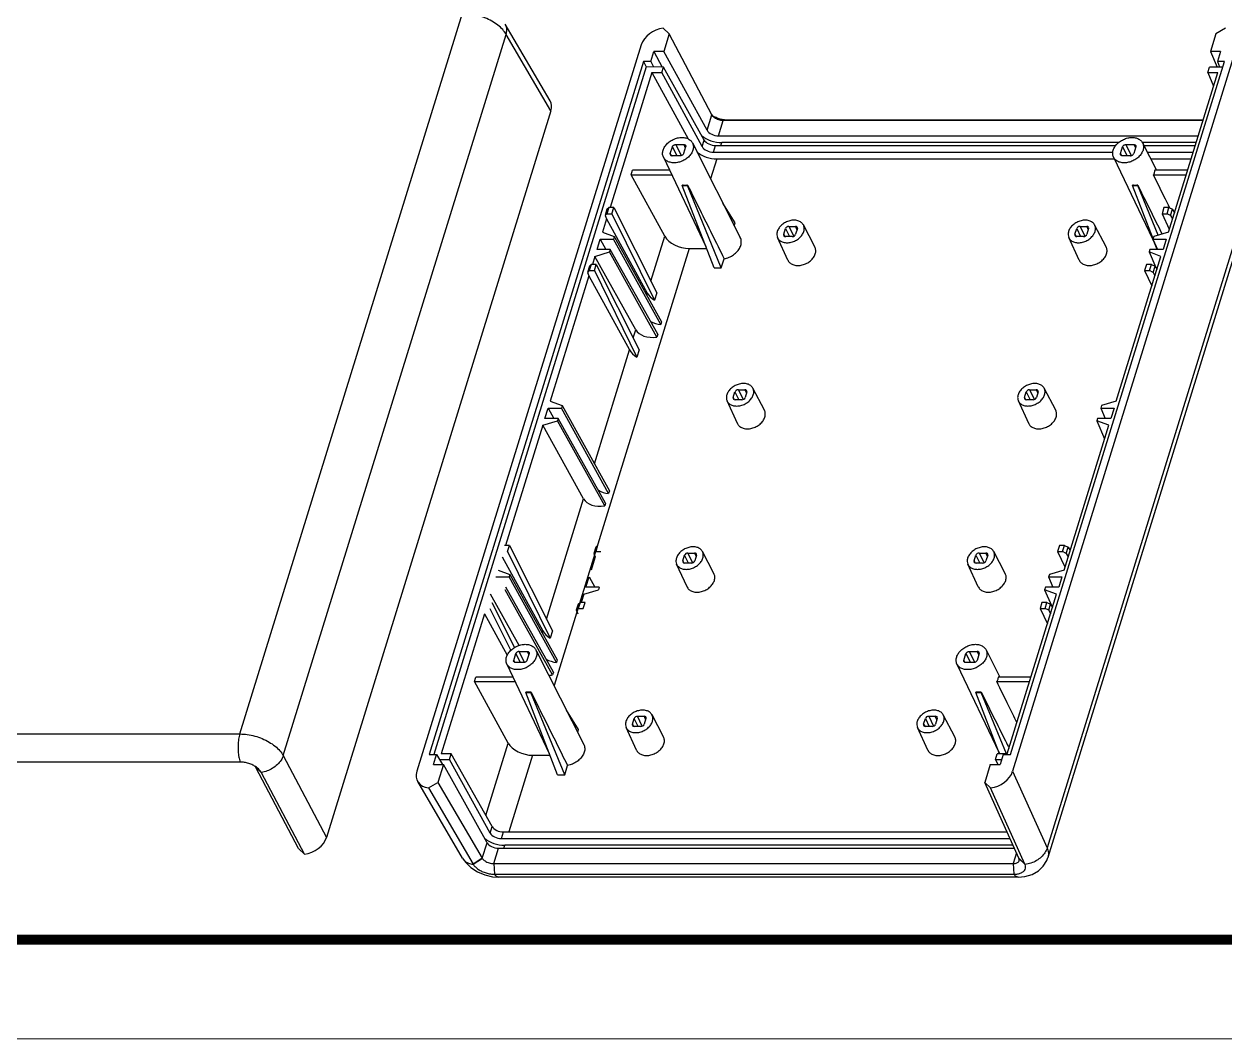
# Model space of a CAD drawing. Header units: millimetres. Extents: x 929 to 1798, y -260 to -38.
# Drawn here: x 1086.1 to 1153, y -260.3 to -203.8 of the extents above; entities that cross this region are included whole.
import ezdxf

# ---------------------------------------------------------------- set-up
doc = ezdxf.new("R2010")
doc.units = ezdxf.units.MM
doc.layers.add('from', color=7, linetype='Continuous', lineweight=13)

msp = doc.modelspace()

# ---------------------------------------------------------------- linework, layer by layer
at = {"color": 7, "linetype": 'Continuous'}
for p, q in [((1098.146, -243.334), (1110.538, -203.235)), ((1115.408, -208.1), (1112.914, -203.835)), ((1100.565, -244.539), (1112.966, -204.408)), ((1115.458, -208.668), (1112.966, -204.408)), ((1122.042, -204.371), (1121.713, -204.061)), ((1122.042, -204.371), (1121.735, -205.364)), ((1124.422, -208.881), (1122.042, -204.371)), ((1152.473, -204.371), (1152.167, -205.364)), ((1152.994, -204.061), (1152.473, -204.371)), ((1120.487, -204.99), (1107.996, -245.411)), ((1153.645, -204.99), (1141.154, -245.411)), ((1121.011, -205.919), (1121.182, -205.364)), ((1121.735, -205.364), (1121.182, -205.364)), ((1121.182, -205.364), (1121.658, -206.226)), ((1124.154, -209.748), (1121.735, -205.364)), ((1152.167, -205.364), (1152.531, -206.226)), ((1152.719, -205.364), (1152.167, -205.364)), ((1152.719, -205.364), (1152.548, -205.919)), ((1120.606, -205.919), (1108.689, -244.482)), ((1120.763, -206.224), (1108.94, -244.482)), ((1121.07, -206.528), (1118.747, -214.046)), ((1121.011, -205.919), (1120.606, -205.919)), ((1120.606, -205.919), (1120.763, -206.224)), ((1121.716, -206.226), (1120.763, -206.224)), ((1121.011, -205.919), (1121.163, -206.225)), ((1121.07, -206.528), (1121.622, -206.528)), ((1121.07, -206.528), (1123.09, -210.227)), ((1121.622, -206.528), (1121.716, -206.226)), ((1123.874, -210.653), (1121.622, -206.528)), ((1123.987, -210.287), (1121.716, -206.226)), ((1141.035, -244.482), (1152.952, -205.919)), ((1149.823, -215.413), (1152.569, -206.528)), ((1152.017, -206.528), (1152.111, -206.226)), ((1152.017, -206.528), (1152.334, -207.287)), ((1152.017, -206.528), (1152.569, -206.528)), ((1152.663, -206.226), (1152.111, -206.226)), ((1152.548, -205.919), (1152.664, -206.225)), ((1152.952, -205.919), (1152.548, -205.919)), ((1115.458, -208.668), (1102.967, -249.09)), ((1124.154, -209.748), (1124.422, -208.881)), ((1124.426, -208.888), (1124.422, -208.881)), ((1124.783, -210.059), (1125.047, -209.206)), ((1125.047, -209.206), (1125.284, -209.182)), ((1151.742, -209.206), (1125.047, -209.206)), ((1151.749, -209.182), (1125.284, -209.182)), ((1155.477, -209.54), (1143.076, -249.671)), ((1122.405, -210.538), (1122.847, -210.538)), ((1122.405, -210.538), (1122.704, -211.157)), ((1122.847, -210.538), (1122.937, -210.725)), ((1123.335, -210.45), (1126, -215.713)), ((1123.874, -210.653), (1123.987, -210.287)), ((1124.783, -210.059), (1151.478, -210.059)), ((1124.916, -210.595), (1124.966, -210.434)), ((1147.052, -210.434), (1124.966, -210.434)), ((1155.519, -210.084), (1143.122, -250.2)), ((1147.458, -210.538), (1147.756, -211.157)), ((1147.458, -210.538), (1147.9, -210.538)), ((1147.9, -210.538), (1147.99, -210.725)), ((1151.362, -210.434), (1148.388, -210.434)), ((1148.388, -210.45), (1149.157, -211.97)), ((1122.103, -211.04), (1122.219, -210.664)), ((1122.162, -211.156), (1122.103, -211.04)), ((1122.654, -211.165), (1122.212, -211.165)), ((1122.219, -210.664), (1122.472, -211.165)), ((1122.956, -210.664), (1122.84, -211.04)), ((1124.503, -210.965), (1124.618, -210.595)), ((1124.503, -210.965), (1146.731, -210.965)), ((1124.618, -210.595), (1146.895, -210.595)), ((1147.156, -211.04), (1147.272, -210.664)), ((1147.156, -211.04), (1147.215, -211.156)), ((1147.707, -211.165), (1147.265, -211.165)), ((1147.272, -210.664), (1147.525, -211.165)), ((1148.009, -210.664), (1147.893, -211.04)), ((1148.461, -210.595), (1151.312, -210.595)), ((1148.649, -210.965), (1151.198, -210.965)), ((1121.719, -211.243), (1124.085, -216.221)), ((1124.686, -211.342), (1124.345, -212.445)), ((1124.686, -211.342), (1146.819, -211.342)), ((1146.772, -211.243), (1149.137, -216.221)), ((1148.84, -211.342), (1151.081, -211.342)), ((1119.924, -212.22), (1120.001, -211.97)), ((1119.924, -212.22), (1122.184, -212.22)), ((1121.794, -215.645), (1119.924, -212.22)), ((1122.064, -211.97), (1120.001, -211.97)), ((1148.986, -212.22), (1150.81, -212.22)), ((1150.887, -211.97), (1149.063, -211.97)), ((1122.774, -212.803), (1122.768, -212.82)), ((1122.768, -212.82), (1123.063, -212.82)), ((1124.541, -217.401), (1122.768, -212.82)), ((1123.063, -212.82), (1123.068, -212.803)), ((1124.941, -217.401), (1123.063, -212.82)), ((1147.826, -212.803), (1147.821, -212.82)), ((1148.97, -215.788), (1147.821, -212.82)), ((1147.821, -212.82), (1148.116, -212.82)), ((1148.116, -212.82), (1148.121, -212.803)), ((1149.251, -215.589), (1148.116, -212.82)), ((1125.716, -214.895), (1125.033, -213.803)), ((1118.577, -214.144), (1118.47, -214.49)), ((1118.574, -214.39), (1118.47, -214.49)), ((1118.47, -214.49), (1118.552, -214.678)), ((1118.681, -214.046), (1118.574, -214.39)), ((1118.574, -214.39), (1118.854, -214.39)), ((1118.577, -214.144), (1118.681, -214.046)), ((1118.961, -214.046), (1118.681, -214.046)), ((1118.854, -214.39), (1118.961, -214.046)), ((1118.854, -214.39), (1121.226, -219.199)), ((1118.961, -214.046), (1121.352, -218.791)), ((1149.575, -214.046), (1149.469, -214.39)), ((1149.469, -214.39), (1149.876, -215.243)), ((1149.469, -214.39), (1149.748, -214.39)), ((1149.855, -214.046), (1149.575, -214.046)), ((1149.748, -214.39), (1149.855, -214.046)), ((1149.95, -214.49), (1149.748, -214.39)), ((1149.855, -214.046), (1150.056, -214.144)), ((1149.895, -214.065), (1149.879, -214.034)), ((1149.95, -214.49), (1150.056, -214.144)), ((1149.95, -214.49), (1150.05, -214.678)), ((1150.056, -214.144), (1150.158, -214.33)), ((1118.552, -214.678), (1118.325, -215.413)), ((1118.552, -214.678), (1120.818, -218.801)), ((1125.666, -215.054), (1125.716, -214.895)), ((1128.414, -215.531), (1128.511, -215.218)), ((1128.511, -215.218), (1128.73, -215.657)), ((1128.697, -215.093), (1129.066, -215.093)), ((1128.697, -215.093), (1128.969, -215.638)), ((1129.066, -215.093), (1129.153, -215.287)), ((1129.174, -215.218), (1129.077, -215.531)), ((1130.149, -216.24), (1129.508, -215.013)), ((1144.625, -215.531), (1144.722, -215.218)), ((1144.722, -215.218), (1144.941, -215.657)), ((1144.908, -215.093), (1145.18, -215.638)), ((1144.908, -215.093), (1145.276, -215.093)), ((1145.276, -215.093), (1145.364, -215.287)), ((1145.385, -215.218), (1145.288, -215.531)), ((1146.36, -216.24), (1145.718, -215.013)), ((1118.028, -216.374), (1118.205, -215.799)), ((1118.205, -215.799), (1118.943, -215.799)), ((1118.205, -215.799), (1118.522, -216.374)), ((1118.325, -215.413), (1118.985, -215.663)), ((1118.985, -215.663), (1118.943, -215.799)), ((1121.57, -220.56), (1118.943, -215.799)), ((1118.985, -215.663), (1121.618, -220.404)), ((1121.023, -218.139), (1121.794, -215.645)), ((1128.65, -216.976), (1128.072, -215.718)), ((1128.477, -215.648), (1128.414, -215.531)), ((1128.891, -215.657), (1128.523, -215.657)), ((1144.861, -216.976), (1144.282, -215.718)), ((1144.625, -215.531), (1144.688, -215.648)), ((1145.102, -215.657), (1144.734, -215.657)), ((1149.008, -215.663), (1148.966, -215.799)), ((1148.966, -215.799), (1149.209, -216.374)), ((1148.966, -215.799), (1149.704, -215.799)), ((1149.823, -215.413), (1149.008, -215.663)), ((1149.704, -215.799), (1149.526, -216.374)), ((1123.149, -216.318), (1115.631, -240.645)), ((1117.908, -216.76), (1118.724, -216.509)), ((1118.765, -216.374), (1118.028, -216.374)), ((1118.765, -216.374), (1118.724, -216.509)), ((1121.357, -221.25), (1118.724, -216.509)), ((1121.405, -221.093), (1118.765, -216.374)), ((1123.149, -216.318), (1124.122, -216.318)), ((1148.789, -216.374), (1148.747, -216.509)), ((1148.747, -216.509), (1149.12, -217.384)), ((1149.407, -216.76), (1148.747, -216.509)), ((1149.526, -216.374), (1148.789, -216.374)), ((1149.196, -216.374), (1149.056, -216.012)), ((1117.703, -217.21), (1117.596, -217.555)), ((1117.599, -217.309), (1117.703, -217.21)), ((1117.983, -217.21), (1117.703, -217.21)), ((1117.908, -216.76), (1117.769, -217.21)), ((1117.876, -217.555), (1117.983, -217.21)), ((1120.183, -220.856), (1117.908, -216.76)), ((1117.983, -217.21), (1120.374, -221.956)), ((1124.941, -217.401), (1125.098, -216.892)), ((1146.919, -224.813), (1149.407, -216.76)), ((1148.597, -217.21), (1148.491, -217.555)), ((1148.877, -217.21), (1148.597, -217.21)), ((1148.771, -217.555), (1148.877, -217.21)), ((1148.877, -217.21), (1149.079, -217.309)), ((1117.574, -217.843), (1115.42, -224.813)), ((1117.599, -217.309), (1117.492, -217.655)), ((1117.596, -217.555), (1117.492, -217.655)), ((1117.492, -217.655), (1117.574, -217.843)), ((1117.574, -217.843), (1119.84, -221.966)), ((1117.596, -217.555), (1117.876, -217.555)), ((1117.876, -217.555), (1120.248, -222.363)), ((1124.541, -217.401), (1124.941, -217.401)), ((1148.491, -217.555), (1148.898, -218.408)), ((1148.491, -217.555), (1148.771, -217.555)), ((1148.972, -217.655), (1148.771, -217.555)), ((1148.972, -217.655), (1149.079, -217.309)), ((1148.972, -217.655), (1149.072, -217.843)), ((1149.079, -217.309), (1149.18, -217.494)), ((1120.786, -218.906), (1120.818, -218.801)), ((1121.352, -218.791), (1121.226, -219.199)), ((1121.618, -220.404), (1121.57, -220.56)), ((1120.045, -221.303), (1120.183, -220.856)), ((1121.405, -221.093), (1121.357, -221.25)), ((1117.881, -228.306), (1119.84, -221.966)), ((1120.374, -221.956), (1120.248, -222.363)), ((1125.606, -224.618), (1125.703, -224.305)), ((1125.703, -224.305), (1125.922, -224.743)), ((1125.889, -224.179), (1126.258, -224.179)), ((1125.889, -224.179), (1126.161, -224.725)), ((1126.258, -224.179), (1126.345, -224.374)), ((1126.366, -224.305), (1126.27, -224.618)), ((1127.341, -225.327), (1126.7, -224.099)), ((1141.817, -224.618), (1141.914, -224.305)), ((1141.914, -224.305), (1142.133, -224.743)), ((1142.1, -224.179), (1142.372, -224.725)), ((1142.1, -224.179), (1142.468, -224.179)), ((1142.468, -224.179), (1142.556, -224.374)), ((1142.577, -224.305), (1142.48, -224.618)), ((1143.552, -225.327), (1142.91, -224.099)), ((1115.123, -225.773), (1115.301, -225.199)), ((1115.301, -225.199), (1116.038, -225.199)), ((1115.301, -225.199), (1115.618, -225.773)), ((1115.42, -224.813), (1116.08, -225.063)), ((1116.08, -225.063), (1116.038, -225.199)), ((1118.665, -229.96), (1116.038, -225.199)), ((1116.08, -225.063), (1118.713, -229.804)), ((1125.842, -226.062), (1125.264, -224.804)), ((1125.669, -224.735), (1125.606, -224.618)), ((1126.083, -224.743), (1125.715, -224.743)), ((1142.053, -226.062), (1141.474, -224.804)), ((1141.817, -224.618), (1141.88, -224.735)), ((1142.294, -224.743), (1141.926, -224.743)), ((1146.104, -225.063), (1146.062, -225.199)), ((1146.062, -225.199), (1146.305, -225.773)), ((1146.062, -225.199), (1146.799, -225.199)), ((1146.919, -224.813), (1146.104, -225.063)), ((1146.799, -225.199), (1146.622, -225.773)), ((1115.004, -226.16), (1115.819, -225.909)), ((1115.861, -225.773), (1115.123, -225.773)), ((1115.861, -225.773), (1115.819, -225.909)), ((1118.452, -230.65), (1115.819, -225.909)), ((1118.5, -230.493), (1115.861, -225.773)), ((1145.884, -225.773), (1145.842, -225.909)), ((1145.842, -225.909), (1146.27, -226.913)), ((1146.502, -226.16), (1145.842, -225.909)), ((1146.622, -225.773), (1145.884, -225.773)), ((1115.004, -226.16), (1112.938, -232.846)), ((1117.279, -230.256), (1115.004, -226.16)), ((1144.014, -234.212), (1146.502, -226.16)), ((1118.713, -229.804), (1118.665, -229.96)), ((1115.213, -236.939), (1117.279, -230.256)), ((1118.5, -230.493), (1118.452, -230.65)), ((1113.151, -232.846), (1112.871, -232.846)), ((1113.045, -233.19), (1113.151, -232.846)), ((1113.045, -233.19), (1115.416, -237.999)), ((1113.151, -232.846), (1115.542, -237.591)), ((1117.952, -232.944), (1117.845, -233.29)), ((1117.949, -233.19), (1117.845, -233.29)), ((1118.055, -232.846), (1117.949, -233.19)), ((1117.949, -233.19), (1118.229, -233.19)), ((1117.952, -232.944), (1118.055, -232.846)), ((1123.081, -233.266), (1123.45, -233.266)), ((1123.353, -233.811), (1123.081, -233.266)), ((1123.45, -233.266), (1123.537, -233.46)), ((1124.533, -234.413), (1123.892, -233.186)), ((1139.292, -233.266), (1139.564, -233.811)), ((1139.292, -233.266), (1139.66, -233.266)), ((1139.748, -233.46), (1139.66, -233.266)), ((1140.744, -234.413), (1140.102, -233.186)), ((1143.765, -232.846), (1143.659, -233.19)), ((1143.659, -233.19), (1144.066, -234.043)), ((1143.659, -233.19), (1143.939, -233.19)), ((1144.045, -232.846), (1143.765, -232.846)), ((1143.939, -233.19), (1144.045, -232.846)), ((1144.14, -233.29), (1143.939, -233.19)), ((1144.045, -232.846), (1144.247, -232.944)), ((1144.14, -233.29), (1144.247, -232.944)), ((1144.247, -232.944), (1144.348, -233.13)), ((1112.742, -233.478), (1115.009, -237.601)), ((1117.926, -233.478), (1117.699, -234.212)), ((1117.845, -233.29), (1117.926, -233.478)), ((1123.034, -235.149), (1122.456, -233.891)), ((1122.798, -233.704), (1122.895, -233.391)), ((1122.798, -233.704), (1122.861, -233.822)), ((1123.114, -233.83), (1122.895, -233.391)), ((1123.275, -233.83), (1122.907, -233.83)), ((1123.558, -233.391), (1123.462, -233.704)), ((1139.245, -235.149), (1138.666, -233.891)), ((1139.009, -233.704), (1139.106, -233.391)), ((1139.009, -233.704), (1139.072, -233.822)), ((1139.106, -233.391), (1139.325, -233.83)), ((1139.486, -233.83), (1139.118, -233.83)), ((1139.769, -233.391), (1139.672, -233.704)), ((1144.14, -233.29), (1144.241, -233.478)), ((1112.396, -234.599), (1113.133, -234.599)), ((1112.515, -234.212), (1113.175, -234.463)), ((1113.175, -234.463), (1113.133, -234.599)), ((1115.76, -239.36), (1113.133, -234.599)), ((1113.175, -234.463), (1115.808, -239.204)), ((1117.402, -235.173), (1117.58, -234.599)), ((1117.58, -234.599), (1117.897, -235.173)), ((1143.199, -234.463), (1143.157, -234.599)), ((1143.157, -234.599), (1143.4, -235.173)), ((1143.157, -234.599), (1143.894, -234.599)), ((1144.014, -234.212), (1143.199, -234.463)), ((1143.894, -234.599), (1143.717, -235.173)), ((1115.595, -239.893), (1112.956, -235.173)), ((1118.14, -235.173), (1117.402, -235.173)), ((1118.14, -235.173), (1118.098, -235.309)), ((1142.979, -235.173), (1142.937, -235.309)), ((1143.717, -235.173), (1142.979, -235.173)), ((1113.683, -238.412), (1112.099, -235.56)), ((1115.547, -240.05), (1112.914, -235.309)), ((1117.283, -235.56), (1117.144, -236.01)), ((1117.283, -235.56), (1118.098, -235.309)), ((1140.852, -244.444), (1143.597, -235.56)), ((1142.937, -235.309), (1143.31, -236.184)), ((1143.597, -235.56), (1142.937, -235.309)), ((1112.067, -236.355), (1113.22, -238.694)), ((1112.173, -236.01), (1113.44, -238.525)), ((1116.974, -236.109), (1116.867, -236.455)), ((1116.971, -236.355), (1116.867, -236.455)), ((1116.867, -236.455), (1116.948, -236.643)), ((1117.077, -236.01), (1116.971, -236.355)), ((1116.971, -236.355), (1117.251, -236.355)), ((1116.974, -236.109), (1117.077, -236.01)), ((1117.357, -236.01), (1117.077, -236.01)), ((1117.251, -236.355), (1117.357, -236.01)), ((1142.788, -236.01), (1142.681, -236.355)), ((1142.681, -236.355), (1143.088, -237.207)), ((1142.681, -236.355), (1142.961, -236.355)), ((1143.067, -236.01), (1142.788, -236.01)), ((1142.961, -236.355), (1143.067, -236.01)), ((1143.162, -236.455), (1142.961, -236.355)), ((1143.067, -236.01), (1143.269, -236.109)), ((1143.162, -236.455), (1143.269, -236.109)), ((1143.162, -236.455), (1143.263, -236.643)), ((1143.269, -236.109), (1143.371, -236.294)), ((1111.764, -236.643), (1109.353, -244.444)), ((1111.764, -236.643), (1113.03, -238.945)), ((1114.976, -237.706), (1115.009, -237.601)), ((1115.542, -237.591), (1115.416, -237.999)), ((1113.389, -239.239), (1113.505, -238.863)), ((1113.389, -239.239), (1113.447, -239.356)), ((1113.757, -239.365), (1113.505, -238.863)), ((1113.691, -238.738), (1114.133, -238.738)), ((1113.989, -239.357), (1113.691, -238.738)), ((1114.242, -238.863), (1114.126, -239.239)), ((1114.133, -238.738), (1114.223, -238.924)), ((1114.655, -238.718), (1117.286, -243.913)), ((1115.808, -239.204), (1115.76, -239.36)), ((1138.442, -239.239), (1138.558, -238.863)), ((1138.442, -239.239), (1138.5, -239.356)), ((1138.558, -238.863), (1138.81, -239.365)), ((1138.744, -238.738), (1139.042, -239.357)), ((1138.744, -238.738), (1139.186, -238.738)), ((1139.295, -238.863), (1139.178, -239.239)), ((1139.276, -238.924), (1139.186, -238.738)), ((1139.673, -238.65), (1140.443, -240.169)), ((1113.005, -239.443), (1115.37, -244.421)), ((1113.939, -239.365), (1113.497, -239.365)), ((1115.595, -239.893), (1115.547, -240.05)), ((1138.058, -239.443), (1140.409, -244.392)), ((1138.992, -239.365), (1138.55, -239.365)), ((1111.21, -240.42), (1111.287, -240.169)), ((1111.21, -240.42), (1113.469, -240.42)), ((1113.079, -243.844), (1111.21, -240.42)), ((1113.35, -240.169), (1111.287, -240.169)), ((1140.271, -240.42), (1142.096, -240.42)), ((1142.173, -240.169), (1140.349, -240.169)), ((1114.059, -241.002), (1114.054, -241.02)), ((1114.054, -241.02), (1114.348, -241.02)), ((1115.827, -245.601), (1114.054, -241.02)), ((1114.348, -241.02), (1114.354, -241.002)), ((1116.227, -245.601), (1114.348, -241.02)), ((1139.112, -241.002), (1139.107, -241.02)), ((1140.432, -244.444), (1139.107, -241.02)), ((1139.107, -241.02), (1139.401, -241.02)), ((1139.401, -241.02), (1139.407, -241.002)), ((1140.805, -244.444), (1139.401, -241.02)), ((1117.001, -243.094), (1116.319, -242.003)), ((1119.99, -242.791), (1120.087, -242.478)), ((1120.306, -242.916), (1120.087, -242.478)), ((1120.273, -242.352), (1120.642, -242.352)), ((1120.545, -242.898), (1120.273, -242.352)), ((1120.642, -242.352), (1120.729, -242.547)), ((1120.75, -242.478), (1120.654, -242.791)), ((1121.725, -243.5), (1121.084, -242.273)), ((1136.201, -242.791), (1136.298, -242.478)), ((1136.298, -242.478), (1136.517, -242.916)), ((1136.484, -242.352), (1136.756, -242.898)), ((1136.484, -242.352), (1136.852, -242.352)), ((1136.94, -242.547), (1136.852, -242.352)), ((1136.961, -242.478), (1136.864, -242.791)), ((1137.936, -243.5), (1137.295, -242.273)), ((1116.952, -243.253), (1117.001, -243.094)), ((1120.226, -244.236), (1119.648, -242.977)), ((1119.99, -242.791), (1120.053, -242.908)), ((1120.468, -242.916), (1120.099, -242.916)), ((1136.437, -244.236), (1135.858, -242.977)), ((1136.201, -242.791), (1136.264, -242.908)), ((1136.678, -242.916), (1136.31, -242.916)), ((1069.239, -243.334), (1098.146, -243.334)), ((1111.837, -247.863), (1113.079, -243.844)), ((1100.565, -244.539), (1102.967, -249.09)), ((1108.689, -244.482), (1109.094, -244.482)), ((1108.922, -245.037), (1109.094, -244.482)), ((1109.094, -244.482), (1109.259, -244.748)), ((1109.905, -244.444), (1109.353, -244.444)), ((1109.812, -244.747), (1109.905, -244.444)), ((1112.185, -248.479), (1109.905, -244.444)), ((1114.434, -244.518), (1113.116, -248.784)), ((1114.434, -244.518), (1115.408, -244.518)), ((1140.207, -244.747), (1140.3, -244.444)), ((1140.852, -244.444), (1140.3, -244.444)), ((1140.631, -244.482), (1140.459, -245.037)), ((1140.631, -244.482), (1141.035, -244.482)), ((1098.17, -244.897), (1069.263, -244.897)), ((1099.033, -245.198), (1099.029, -245.191)), ((1099.029, -245.191), (1099.344, -245.476)), ((1101.413, -249.708), (1099.033, -245.198)), ((1099.033, -245.198), (1099.351, -245.489)), ((1108.922, -245.037), (1109.475, -245.037)), ((1109.475, -245.037), (1109.168, -246.029)), ((1109.259, -244.747), (1109.812, -244.747)), ((1109.259, -244.747), (1109.419, -245.037)), ((1111.906, -249.383), (1109.475, -245.037)), ((1112.072, -248.844), (1109.812, -244.747)), ((1116.227, -245.601), (1116.384, -245.092)), ((1139.907, -245.037), (1139.6, -246.029)), ((1139.907, -245.037), (1140.459, -245.037)), ((1140.207, -244.747), (1140.329, -245.037)), ((1140.207, -244.747), (1140.549, -244.747)), ((1101.742, -250.018), (1099.351, -245.489)), ((1115.827, -245.601), (1116.227, -245.601)), ((1141.154, -245.411), (1143.076, -249.671)), ((1110.541, -250.245), (1108.046, -245.979)), ((1108.648, -246.339), (1109.168, -246.029)), ((1108.648, -246.339), (1111.128, -250.579)), ((1109.168, -246.029), (1111.637, -250.25)), ((1141.504, -250.25), (1139.6, -246.029)), ((1139.6, -246.029), (1139.929, -246.339)), ((1141.842, -250.579), (1139.929, -246.339)), ((1112.072, -248.844), (1112.185, -248.479)), ((1112.702, -249.155), (1112.816, -248.784)), ((1112.702, -249.155), (1141.01, -249.155)), ((1112.816, -248.784), (1140.843, -248.784)), ((1101.742, -250.018), (1101.413, -249.708)), ((1111.637, -250.25), (1111.906, -249.383)), ((1112.273, -250.544), (1112.536, -249.691)), ((1112.536, -249.691), (1141.252, -249.691)), ((1112.835, -249.691), (1112.885, -249.529)), ((1141.179, -249.529), (1112.885, -249.529)), ((1141.367, -249.946), (1141.183, -250.544)), ((1111.637, -250.25), (1111.128, -250.579)), ((1111.642, -250.257), (1111.135, -250.591)), ((1111.637, -250.25), (1111.642, -250.257)), ((1112.273, -250.544), (1112.318, -251.14)), ((1112.273, -250.544), (1141.183, -250.544)), ((1141.183, -250.544), (1141.226, -251.14)), ((1141.508, -250.257), (1141.504, -250.25)), ((1141.504, -250.25), (1141.842, -250.579)), ((1141.508, -250.257), (1141.847, -250.591)), ((1141.847, -250.591), (1141.842, -250.579)), ((1112.212, -251.274), (1112.551, -251.298)), ((1112.318, -251.14), (1141.226, -251.14)), ((1141.458, -251.298), (1112.551, -251.298))]:
    msp.add_line(p, q, dxfattribs=at)
for points in [[(1110.541, -250.245), (1110.699, -250.472), (1111.004, -250.769), (1111.372, -251.007), (1111.781, -251.176), (1112.212, -251.274)], [(1141.458, -251.298), (1141.826, -251.268), (1142.236, -251.15), (1142.586, -250.951), (1142.862, -250.687), (1143.056, -250.374), (1143.123, -250.199)]]:
    msp.add_lwpolyline(points, dxfattribs=at)
for centre, radius, start, end in [((1152.633, -155.713), 50.511, 270.0346, 270.25519), ((1125.253, -207.67), 1.5, 238.08208, 243.8129), ((1099.027, -245.66), 0.367, 27.83771, 30.20507), ((1111.506, -250.357), 0.438, 210.37511, 212.28624)]:
    msp.add_arc(centre, radius, start, end, dxfattribs=at)
for centre, major_axis, ratio, start_param, end_param in [((1121.593, -204.991), (1.078, 0.527), 0.722096, 1.126858, 2.545305), ((1114.351, -208.669), (1.079, 0.529), 0.720565, -0.596481, 0.053055), ((1124.625, -209.734), (0.497, -0.155), 0.575058, -2.601859, -1.074696), ((1124.626, -209.734), (1.069, -0.333), 0.575058, -2.193142, -1.074696), ((1124.459, -210.273), (0.497, -0.153), 0.570021, -2.604175, -1.077012), ((1124.347, -210.638), (1.068, -0.336), 0.578827, -2.163354, -1.072906), ((1124.346, -210.638), (0.496, -0.156), 0.578827, -2.600069, -1.072906), ((1128.659, -215.218), (0.144, 0.07), 0.721696, 0.973841, 2.544333), ((1129.027, -215.218), (0.144, 0.071), 0.721287, 5.685875, 7.256367), ((1144.869, -215.218), (0.144, 0.07), 0.721696, 0.973841, 2.544333), ((1145.238, -215.218), (0.144, 0.071), 0.721287, 5.685875, 7.256367), ((1122.809, -215.614), (1.068, -0.336), 0.578827, -2.600069, -1.072906), ((1128.562, -215.531), (0.144, 0.071), 0.721287, 2.544283, 4.114774), ((1128.93, -215.531), (0.144, 0.07), 0.721696, -2.167751, -0.59726), ((1144.772, -215.531), (0.144, 0.071), 0.721287, 2.544283, 4.114774), ((1145.141, -215.531), (0.144, 0.07), 0.721696, -2.167751, -0.59726), ((1121.834, -218.77), (1.069, -0.334), 0.576315, -2.601268, -1.987207), ((1121.49, -219.882), (1.069, -0.333), 0.575058, -1.860182, -1.320815), ((1121.307, -220.474), (1.179, 0.231), 0.643338, -2.936141, -1.655096), ((1120.856, -221.935), (1.069, -0.334), 0.576315, -2.601268, -1.987207), ((1125.851, -224.305), (0.144, 0.07), 0.721696, 0.973841, 2.544333), ((1126.219, -224.305), (0.144, 0.071), 0.721287, 5.685875, 7.256367), ((1142.061, -224.305), (0.144, 0.07), 0.721696, 0.973841, 2.544333), ((1142.43, -224.305), (0.144, 0.071), 0.721287, 5.685875, 7.256367), ((1125.754, -224.618), (0.144, 0.071), 0.721287, 2.544283, 4.114774), ((1126.122, -224.618), (0.144, 0.07), 0.721696, -2.167751, -0.59726), ((1141.964, -224.618), (0.144, 0.071), 0.721287, 2.544283, 4.114774), ((1142.333, -224.618), (0.144, 0.07), 0.721696, -2.167751, -0.59726), ((1118.586, -229.282), (1.069, -0.333), 0.575058, -1.860182, -1.320815), ((1118.403, -229.874), (1.179, 0.231), 0.643338, -2.936141, -1.655096), ((1123.043, -233.391), (0.144, 0.07), 0.721696, 0.973841, 2.544333), ((1123.411, -233.391), (0.144, 0.071), 0.721287, 5.685875, 7.256367), ((1139.253, -233.391), (0.144, 0.07), 0.721696, 0.973841, 2.544333), ((1139.622, -233.391), (0.144, 0.071), 0.721287, 5.685875, 7.256367), ((1122.946, -233.704), (0.144, 0.071), 0.721287, 2.544283, 4.114774), ((1123.314, -233.704), (0.144, 0.07), 0.721696, -2.167751, -0.59726), ((1139.156, -233.704), (0.144, 0.071), 0.721287, 2.544283, 4.114774), ((1139.525, -233.704), (0.144, 0.07), 0.721696, -2.167751, -0.59726), ((1116.024, -237.57), (1.069, -0.334), 0.576315, -2.601268, -1.987207), ((1115.681, -238.682), (1.069, -0.333), 0.575058, -1.860182, -1.320815), ((1115.498, -239.274), (1.179, 0.231), 0.643338, -1.834291, -1.655096), ((1120.235, -242.478), (0.144, 0.07), 0.721696, 0.973841, 2.544333), ((1120.603, -242.478), (0.144, 0.071), 0.721287, 5.685875, 7.256367), ((1136.445, -242.478), (0.144, 0.07), 0.721696, 0.973841, 2.544333), ((1136.814, -242.478), (0.144, 0.071), 0.721287, 5.685875, 7.256367), ((1120.138, -242.791), (0.144, 0.071), 0.721287, 2.544283, 4.114774), ((1120.506, -242.791), (0.144, 0.07), 0.721696, -2.167751, -0.59726), ((1136.348, -242.791), (0.144, 0.071), 0.721287, 2.544283, 4.114774), ((1136.717, -242.791), (0.144, 0.07), 0.721696, -2.167751, -0.59726), ((1114.095, -243.814), (1.068, -0.336), 0.578827, -2.600069, -1.072906), ((1109.103, -245.41), (1.079, 0.529), 0.720565, 2.545111, 3.963558), ((1140.048, -245.41), (1.078, 0.527), 0.722096, -2.014734, -0.596288), ((1112.656, -248.465), (0.498, -0.151), 0.566235, -2.60586, -1.078696), ((1101.861, -249.088), (1.078, 0.527), 0.722096, -2.014734, -0.596288), ((1112.544, -248.83), (1.069, -0.333), 0.575058, -2.193142, -1.074696), ((1112.544, -248.83), (0.497, -0.155), 0.575058, -2.601859, -1.074696), ((1112.377, -249.369), (0.497, -0.153), 0.570021, -2.604175, -1.077012)]:
    msp.add_ellipse(centre, major_axis=major_axis, ratio=ratio, start_param=start_param, end_param=end_param, dxfattribs=at)
for points, start_tangent, end_tangent in [([(1112.966, -204.408), (1112.773, -204.144), (1112.503, -203.895), (1112.168, -203.673), (1111.786, -203.488), (1111.374, -203.35), (1110.951, -203.264), (1110.538, -203.235)], (-0.493269, 0.869877), (-1, 0.000059)), ([(1112.966, -204.408), (1113.001, -204.141), (1112.946, -203.898), (1112.914, -203.835)], (0.279816, 0.960054), (-0.506342, 0.862333)), ([(1124.545, -209.028), (1124.486, -208.971), (1124.426, -208.888)], (-0.772153, 0.635436), (-0.477997, 0.878361)), ([(1125.047, -209.206), (1124.923, -209.195), (1124.797, -209.164), (1124.677, -209.114), (1124.571, -209.048), (1124.545, -209.028)], (-0.999999, -0.001555), (-0.772153, 0.635436)), ([(1125.284, -209.182), (1125.053, -209.163), (1124.817, -209.106), (1124.591, -209.015)], (-0.999996, -0.002873), (-0.896933, 0.442167)), ([(1121.719, -211.243), (1121.685, -211.145), (1121.678, -210.952), (1121.74, -210.751), (1121.866, -210.559), (1122.046, -210.39), (1122.265, -210.259), (1122.505, -210.175), (1122.747, -210.147)], (-0.42882, 0.90339), (1, 0)), ([(1122.219, -210.664), (1122.245, -210.616), (1122.29, -210.575), (1122.346, -210.548), (1122.405, -210.538)], (0.295247, 0.955421), (1, 0)), ([(1123.335, -210.45), (1123.374, -210.559), (1123.381, -210.751), (1123.319, -210.952), (1123.193, -211.145), (1123.013, -211.313), (1122.794, -211.445), (1122.554, -211.528), (1122.312, -211.557)], (0.451155, -0.892446), (-1, 0)), ([(1122.747, -210.147), (1122.972, -210.175), (1123.161, -210.259), (1123.299, -210.39), (1123.335, -210.45)], (1, 0), (0.451155, -0.892446)), ([(1122.847, -210.538), (1122.901, -210.548), (1122.94, -210.575), (1122.953, -210.594)], (1, 0), (0.429277, -0.903173)), ([(1146.772, -211.243), (1146.738, -211.145), (1146.731, -210.952), (1146.793, -210.751), (1146.919, -210.559), (1147.099, -210.39), (1147.318, -210.259), (1147.558, -210.175), (1147.8, -210.147)], (-0.42882, 0.90339), (1, 0)), ([(1147.272, -210.664), (1147.298, -210.616), (1147.343, -210.575), (1147.399, -210.548), (1147.458, -210.538)], (0.295247, 0.955421), (1, 0)), ([(1148.388, -210.45), (1148.427, -210.559), (1148.434, -210.751), (1148.372, -210.952), (1148.246, -211.145), (1148.066, -211.313), (1147.847, -211.445), (1147.607, -211.528), (1147.365, -211.557)], (0.451155, -0.892446), (-1, 0)), ([(1147.8, -210.147), (1148.025, -210.175), (1148.214, -210.259), (1148.352, -210.39), (1148.388, -210.45)], (1, 0), (0.451155, -0.892446)), ([(1147.9, -210.538), (1147.954, -210.548), (1147.993, -210.575), (1148.006, -210.594)], (1, 0), (0.429277, -0.903173)), ([(1122.103, -211.04), (1122.099, -211.088), (1122.107, -211.111)], (-0.295247, -0.955421), (0.451124, -0.892461)), ([(1122.107, -211.111), (1122.119, -211.128), (1122.158, -211.156), (1122.212, -211.165)], (0.451124, -0.892461), (1, 0)), ([(1122.84, -211.04), (1122.814, -211.088), (1122.769, -211.128), (1122.713, -211.156), (1122.654, -211.165)], (-0.295247, -0.955421), (-1, 0)), ([(1122.953, -210.594), (1122.96, -210.616), (1122.956, -210.664)], (0.429277, -0.903173), (-0.295247, -0.955421)), ([(1147.16, -211.111), (1147.152, -211.088), (1147.156, -211.04)], (-0.451124, 0.892461), (0.295247, 0.955421)), ([(1147.265, -211.165), (1147.211, -211.156), (1147.172, -211.128), (1147.16, -211.111)], (-1, 0), (-0.451124, 0.892461)), ([(1147.707, -211.165), (1147.766, -211.156), (1147.822, -211.128), (1147.867, -211.088), (1147.893, -211.04)], (1, 0), (0.295247, 0.955421)), ([(1148.006, -210.594), (1148.013, -210.616), (1148.009, -210.664)], (0.429277, -0.903173), (-0.295247, -0.955421)), ([(1122.312, -211.557), (1122.087, -211.528), (1121.898, -211.445), (1121.76, -211.313), (1121.719, -211.243)], (-1, 0), (-0.42882, 0.90339)), ([(1147.365, -211.557), (1147.14, -211.528), (1146.951, -211.445), (1146.813, -211.313), (1146.772, -211.243)], (-1, 0), (-0.42882, 0.90339)), ([(1149.063, -211.97), (1149.049, -212.053), (1149.023, -212.137), (1148.986, -212.22)], (-0.100264, -0.994961), (-0.459446, -0.888206)), ([(1149.879, -214.034), (1149.655, -213.579), (1148.986, -212.22)], (-0.441831, 0.897098), (-0.442006, 0.897012)), ([(1122.918, -212.814), (1122.869, -212.812), (1122.821, -212.809), (1122.774, -212.803)], (-1, 0), (-0.98775, 0.156043)), ([(1123.068, -212.803), (1123.018, -212.809), (1122.967, -212.812), (1122.918, -212.814)], (-0.989801, -0.142458), (-1, 0)), ([(1123.068, -212.803), (1123.742, -214.159), (1124.418, -215.522), (1125.098, -216.892)], (0.444513, -0.895772), (0.444772, -0.895644)), ([(1147.97, -212.814), (1147.921, -212.812), (1147.873, -212.809), (1147.826, -212.803)], (-1, 0), (-0.98775, 0.156043)), ([(1148.121, -212.803), (1148.07, -212.809), (1148.02, -212.812), (1147.97, -212.814)], (-0.989801, -0.142458), (-1, 0)), ([(1148.121, -212.803), (1148.794, -214.159), (1149.471, -215.521)], (0.444513, -0.895772), (0.44469, -0.895685)), ([(1129.508, -215.013), (1129.504, -215.006), (1129.384, -214.868), (1129.206, -214.779), (1128.988, -214.748), (1128.751, -214.779), (1128.518, -214.868), (1128.312, -215.006), (1128.153, -215.181), (1128.057, -215.375)], (-0.462609, 0.886562), (-0.295247, -0.955421)), ([(1129.531, -215.375), (1129.555, -215.181), (1129.508, -215.013)], (0.295247, 0.955421), (-0.462609, 0.886562)), ([(1145.718, -215.013), (1145.715, -215.006), (1145.595, -214.868), (1145.417, -214.779), (1145.199, -214.748), (1144.961, -214.779), (1144.729, -214.868), (1144.523, -215.006), (1144.364, -215.181), (1144.268, -215.375)], (-0.462609, 0.886562), (-0.295247, -0.955421)), ([(1145.742, -215.375), (1145.766, -215.181), (1145.718, -215.013)], (0.295247, 0.955421), (-0.462609, 0.886562)), ([(1125.098, -216.892), (1125.373, -216.809), (1125.626, -216.667), (1125.835, -216.478), (1125.981, -216.261), (1126.051, -216.033), (1126.039, -215.816), (1126, -215.713)], (0.98363, 0.1802), (-0.451699, 0.892171)), ([(1128.057, -215.375), (1128.034, -215.568), (1128.072, -215.718)], (-0.295247, -0.955421), (0.416715, -0.909037)), ([(1128.072, -215.718), (1128.084, -215.743), (1128.205, -215.882), (1128.382, -215.971), (1128.601, -216.001), (1128.838, -215.971), (1129.071, -215.882), (1129.277, -215.743), (1129.435, -215.568), (1129.531, -215.375)], (0.416715, -0.909037), (0.295247, 0.955421)), ([(1144.268, -215.375), (1144.244, -215.568), (1144.282, -215.718)], (-0.295247, -0.955421), (0.416715, -0.909037)), ([(1144.282, -215.718), (1144.295, -215.743), (1144.415, -215.882), (1144.593, -215.971), (1144.811, -216.001), (1145.049, -215.971), (1145.281, -215.882), (1145.487, -215.743), (1145.646, -215.568), (1145.742, -215.375)], (0.416715, -0.909037), (0.295247, 0.955421)), ([(1130.173, -216.618), (1130.198, -216.416), (1130.149, -216.24)], (0.295247, 0.955421), (-0.462619, 0.886557)), ([(1146.384, -216.618), (1146.409, -216.416), (1146.36, -216.24)], (0.295247, 0.955421), (-0.462619, 0.886557)), ([(1128.65, -216.976), (1128.663, -217.002), (1128.789, -217.147), (1128.974, -217.24), (1129.202, -217.272), (1129.45, -217.24), (1129.693, -217.147), (1129.908, -217.002), (1130.073, -216.82), (1130.173, -216.618)], (0.416701, -0.909043), (0.295247, 0.955421)), ([(1144.861, -216.976), (1144.874, -217.002), (1144.999, -217.147), (1145.185, -217.24), (1145.413, -217.272), (1145.661, -217.24), (1145.904, -217.147), (1146.119, -217.002), (1146.284, -216.82), (1146.384, -216.618)], (0.416701, -0.909043), (0.295247, 0.955421)), ([(1126.7, -224.099), (1126.696, -224.093), (1126.576, -223.954), (1126.398, -223.865), (1126.18, -223.835), (1125.943, -223.865), (1125.71, -223.954), (1125.504, -224.093), (1125.345, -224.268), (1125.249, -224.461)], (-0.462609, 0.886562), (-0.295247, -0.955421)), ([(1142.91, -224.099), (1142.907, -224.093), (1142.787, -223.954), (1142.609, -223.865), (1142.391, -223.835), (1142.154, -223.865), (1141.921, -223.954), (1141.715, -224.093), (1141.556, -224.268), (1141.46, -224.461)], (-0.462609, 0.886562), (-0.295247, -0.955421)), ([(1125.249, -224.461), (1125.226, -224.655), (1125.264, -224.804)], (-0.295247, -0.955421), (0.416715, -0.909037)), ([(1125.264, -224.804), (1125.276, -224.83), (1125.397, -224.968), (1125.574, -225.057), (1125.793, -225.088), (1126.03, -225.057), (1126.263, -224.968), (1126.469, -224.83), (1126.627, -224.655), (1126.723, -224.461)], (0.416715, -0.909037), (0.295247, 0.955421)), ([(1126.723, -224.461), (1126.747, -224.268), (1126.7, -224.099)], (0.295247, 0.955421), (-0.462609, 0.886562)), ([(1141.46, -224.461), (1141.436, -224.655), (1141.474, -224.804)], (-0.295247, -0.955421), (0.416715, -0.909037)), ([(1141.474, -224.804), (1141.487, -224.83), (1141.607, -224.968), (1141.785, -225.057), (1142.003, -225.088), (1142.241, -225.057), (1142.473, -224.968), (1142.679, -224.83), (1142.838, -224.655), (1142.934, -224.461)], (0.416715, -0.909037), (0.295247, 0.955421)), ([(1142.934, -224.461), (1142.958, -224.268), (1142.91, -224.099)], (0.295247, 0.955421), (-0.462609, 0.886562)), ([(1125.842, -226.063), (1125.855, -226.089), (1125.981, -226.233), (1126.166, -226.326), (1126.394, -226.358), (1126.642, -226.326), (1126.885, -226.233), (1127.1, -226.089), (1127.265, -225.906), (1127.365, -225.704)], (0.416701, -0.909043), (0.295247, 0.955421)), ([(1127.365, -225.704), (1127.39, -225.502), (1127.341, -225.327)], (0.295247, 0.955421), (-0.462619, 0.886557)), ([(1142.053, -226.063), (1142.066, -226.089), (1142.192, -226.233), (1142.377, -226.326), (1142.605, -226.358), (1142.853, -226.326), (1143.096, -226.233), (1143.311, -226.089), (1143.476, -225.906), (1143.576, -225.704)], (0.416701, -0.909043), (0.295247, 0.955421)), ([(1143.576, -225.704), (1143.601, -225.502), (1143.552, -225.327)], (0.295247, 0.955421), (-0.462619, 0.886557)), ([(1123.892, -233.186), (1123.888, -233.179), (1123.768, -233.041), (1123.59, -232.952), (1123.372, -232.921), (1123.135, -232.952), (1122.902, -233.041), (1122.696, -233.179), (1122.537, -233.354), (1122.442, -233.548)], (-0.462609, 0.886562), (-0.295247, -0.955421)), ([(1123.915, -233.548), (1123.939, -233.354), (1123.892, -233.186)], (0.295247, 0.955421), (-0.462609, 0.886562)), ([(1140.102, -233.186), (1140.099, -233.179), (1139.979, -233.041), (1139.801, -232.952), (1139.583, -232.921), (1139.346, -232.952), (1139.113, -233.041), (1138.907, -233.179), (1138.748, -233.354), (1138.652, -233.548)], (-0.462609, 0.886562), (-0.295247, -0.955421)), ([(1140.126, -233.548), (1140.15, -233.354), (1140.102, -233.186)], (0.295247, 0.955421), (-0.462609, 0.886562)), ([(1122.442, -233.548), (1122.418, -233.741), (1122.456, -233.891)], (-0.295247, -0.955421), (0.416715, -0.909037)), ([(1122.456, -233.891), (1122.468, -233.916), (1122.589, -234.055), (1122.767, -234.144), (1122.985, -234.174), (1123.222, -234.144), (1123.455, -234.055), (1123.661, -233.916), (1123.819, -233.741), (1123.915, -233.548)], (0.416715, -0.909037), (0.295247, 0.955421)), ([(1138.652, -233.548), (1138.628, -233.741), (1138.667, -233.891)], (-0.295247, -0.955421), (0.416715, -0.909037)), ([(1138.667, -233.891), (1138.679, -233.916), (1138.799, -234.055), (1138.977, -234.144), (1139.195, -234.174), (1139.433, -234.144), (1139.665, -234.055), (1139.871, -233.916), (1140.03, -233.741), (1140.126, -233.548)], (0.416715, -0.909037), (0.295247, 0.955421)), ([(1124.557, -234.791), (1124.582, -234.589), (1124.533, -234.413)], (0.295247, 0.955421), (-0.462619, 0.886557)), ([(1140.768, -234.791), (1140.793, -234.589), (1140.744, -234.413)], (0.295247, 0.955421), (-0.462619, 0.886557)), ([(1123.034, -235.149), (1123.047, -235.175), (1123.173, -235.32), (1123.358, -235.413), (1123.586, -235.445), (1123.834, -235.413), (1124.077, -235.32), (1124.292, -235.175), (1124.457, -234.993), (1124.557, -234.791)], (0.416701, -0.909043), (0.295247, 0.955421)), ([(1139.245, -235.149), (1139.258, -235.175), (1139.384, -235.32), (1139.569, -235.413), (1139.797, -235.445), (1140.045, -235.413), (1140.288, -235.32), (1140.503, -235.175), (1140.668, -234.993), (1140.768, -234.791)], (0.416701, -0.909043), (0.295247, 0.955421)), ([(1113.005, -239.443), (1112.971, -239.344), (1112.964, -239.152), (1113.026, -238.951), (1113.152, -238.759), (1113.331, -238.59), (1113.55, -238.458), (1113.791, -238.375), (1114.033, -238.346)], (-0.42882, 0.90339), (1, 0)), ([(1114.033, -238.346), (1114.258, -238.375), (1114.447, -238.458), (1114.584, -238.59), (1114.62, -238.65)], (1, 0), (0.451155, -0.892446)), ([(1138.058, -239.443), (1138.024, -239.344), (1138.017, -239.152), (1138.079, -238.951), (1138.205, -238.759), (1138.384, -238.59), (1138.603, -238.458), (1138.844, -238.375), (1139.086, -238.346)], (-0.42882, 0.90339), (1, 0)), ([(1139.086, -238.346), (1139.311, -238.375), (1139.5, -238.458), (1139.637, -238.59), (1139.673, -238.65)], (1, 0), (0.451155, -0.892446)), ([(1113.393, -239.311), (1113.385, -239.287), (1113.389, -239.239)], (-0.451124, 0.892461), (0.295247, 0.955421)), ([(1113.691, -238.738), (1113.632, -238.748), (1113.575, -238.775), (1113.531, -238.816), (1113.505, -238.863)], (-1, 0), (-0.295247, -0.955421)), ([(1114.62, -238.65), (1114.66, -238.759), (1114.667, -238.951), (1114.605, -239.152), (1114.479, -239.344), (1114.299, -239.513), (1114.08, -239.645), (1113.84, -239.728), (1113.597, -239.756)], (0.451155, -0.892446), (-1, 0)), ([(1114.126, -239.239), (1114.099, -239.287), (1114.055, -239.328), (1113.999, -239.355), (1113.939, -239.365)], (-0.295247, -0.955421), (-1, 0)), ([(1114.133, -238.738), (1114.187, -238.748), (1114.226, -238.775), (1114.238, -238.794)], (1, 0), (0.429277, -0.903173)), ([(1114.238, -238.794), (1114.245, -238.816), (1114.242, -238.863)], (0.429277, -0.903173), (-0.295247, -0.955421)), ([(1138.446, -239.311), (1138.438, -239.287), (1138.442, -239.239)], (-0.451124, 0.892461), (0.295247, 0.955421)), ([(1138.558, -238.863), (1138.584, -238.816), (1138.628, -238.775), (1138.684, -238.748), (1138.744, -238.738)], (0.295247, 0.955421), (1, 0)), ([(1139.673, -238.65), (1139.713, -238.759), (1139.72, -238.951), (1139.658, -239.152), (1139.532, -239.344), (1139.352, -239.513), (1139.133, -239.645), (1138.893, -239.728), (1138.65, -239.756)], (0.451155, -0.892446), (-1, 0)), ([(1139.178, -239.239), (1139.152, -239.287), (1139.108, -239.328), (1139.052, -239.355), (1138.992, -239.365)], (-0.295247, -0.955421), (-1, 0)), ([(1139.291, -238.794), (1139.279, -238.775), (1139.239, -238.748), (1139.186, -238.738)], (-0.429277, 0.903173), (-1, 0)), ([(1139.295, -238.863), (1139.298, -238.816), (1139.291, -238.794)], (0.295247, 0.955421), (-0.429277, 0.903173)), ([(1113.597, -239.756), (1113.373, -239.728), (1113.184, -239.645), (1113.046, -239.513), (1113.005, -239.443)], (-1, 0), (-0.42882, 0.90339)), ([(1113.497, -239.365), (1113.444, -239.355), (1113.404, -239.328), (1113.393, -239.311)], (-1, 0), (-0.451124, 0.892461)), ([(1138.65, -239.756), (1138.425, -239.728), (1138.237, -239.645), (1138.099, -239.513), (1138.058, -239.443)], (-1, 0), (-0.42882, 0.90339)), ([(1138.55, -239.365), (1138.497, -239.355), (1138.457, -239.328), (1138.446, -239.311)], (-1, 0), (-0.451124, 0.892461)), ([(1140.349, -240.169), (1140.335, -240.253), (1140.309, -240.337), (1140.271, -240.42)], (-0.100264, -0.994961), (-0.459446, -0.888206)), ([(1141.392, -242.696), (1140.941, -241.779), (1140.271, -240.42)], (-0.441788, 0.897119), (-0.442006, 0.897012)), ([(1114.203, -241.013), (1114.154, -241.012), (1114.106, -241.008), (1114.059, -241.002)], (-1, 0), (-0.98775, 0.156043)), ([(1114.354, -241.002), (1114.303, -241.008), (1114.253, -241.012), (1114.203, -241.013)], (-0.989801, -0.142458), (-1, 0)), ([(1114.354, -241.002), (1115.027, -242.359), (1115.704, -243.722), (1116.384, -245.092)], (0.444513, -0.895772), (0.444772, -0.895644)), ([(1139.256, -241.013), (1139.207, -241.012), (1139.159, -241.008), (1139.112, -241.002)], (-1, 0), (-0.98775, 0.156043)), ([(1139.407, -241.002), (1139.356, -241.008), (1139.306, -241.012), (1139.256, -241.013)], (-0.989801, -0.142458), (-1, 0)), ([(1139.407, -241.002), (1140.08, -242.359), (1140.757, -243.722), (1140.953, -244.117)], (0.444513, -0.895772), (0.444714, -0.895673)), ([(1121.084, -242.272), (1121.08, -242.266), (1120.96, -242.127), (1120.782, -242.038), (1120.564, -242.008), (1120.327, -242.038), (1120.094, -242.127), (1119.888, -242.266), (1119.729, -242.441), (1119.634, -242.634)], (-0.462609, 0.886562), (-0.295247, -0.955421)), ([(1121.107, -242.634), (1121.131, -242.441), (1121.084, -242.272)], (0.295247, 0.955421), (-0.462609, 0.886562)), ([(1137.294, -242.272), (1137.291, -242.266), (1137.171, -242.127), (1136.993, -242.038), (1136.775, -242.008), (1136.538, -242.038), (1136.305, -242.127), (1136.099, -242.266), (1135.94, -242.441), (1135.844, -242.634)], (-0.462609, 0.886562), (-0.295247, -0.955421)), ([(1137.318, -242.634), (1137.342, -242.441), (1137.294, -242.272)], (0.295247, 0.955421), (-0.462609, 0.886562)), ([(1119.634, -242.634), (1119.61, -242.828), (1119.648, -242.978)], (-0.295247, -0.955421), (0.416715, -0.909037)), ([(1119.648, -242.978), (1119.66, -243.003), (1119.781, -243.141), (1119.959, -243.23), (1120.177, -243.261), (1120.414, -243.23), (1120.647, -243.141), (1120.853, -243.003), (1121.011, -242.828), (1121.107, -242.634)], (0.416715, -0.909037), (0.295247, 0.955421)), ([(1135.844, -242.634), (1135.82, -242.828), (1135.859, -242.978)], (-0.295247, -0.955421), (0.416715, -0.909037)), ([(1135.859, -242.978), (1135.871, -243.003), (1135.991, -243.141), (1136.169, -243.23), (1136.387, -243.261), (1136.625, -243.23), (1136.858, -243.141), (1137.063, -243.003), (1137.222, -242.828), (1137.318, -242.634)], (0.416715, -0.909037), (0.295247, 0.955421)), ([(1098.146, -243.334), (1098.079, -243.627), (1098.047, -243.957), (1098.052, -244.296), (1098.094, -244.618), (1098.17, -244.897)], (-0.295247, -0.955421), (0.340689, -0.940176)), ([(1098.146, -243.334), (1098.559, -243.364), (1098.981, -243.452), (1099.392, -243.594), (1099.773, -243.784), (1100.106, -244.012), (1100.374, -244.268), (1100.565, -244.539)], (1, -0.00007), (0.478025, -0.878346)), ([(1117.286, -243.913), (1117.325, -244.017), (1117.337, -244.235), (1117.266, -244.462), (1117.12, -244.679), (1116.911, -244.867), (1116.658, -245.009), (1116.384, -245.092)], (0.451659, -0.892191), (-0.98363, -0.1802)), ([(1120.226, -244.236), (1120.239, -244.262), (1120.365, -244.407), (1120.551, -244.5), (1120.778, -244.532), (1121.026, -244.5), (1121.269, -244.407), (1121.484, -244.262), (1121.649, -244.08), (1121.749, -243.878)], (0.416701, -0.909043), (0.295247, 0.955421)), ([(1121.749, -243.878), (1121.774, -243.676), (1121.725, -243.5)], (0.295247, 0.955421), (-0.462619, 0.886557)), ([(1136.437, -244.236), (1136.45, -244.262), (1136.576, -244.407), (1136.761, -244.5), (1136.989, -244.532), (1137.237, -244.5), (1137.48, -244.407), (1137.695, -244.262), (1137.86, -244.08), (1137.96, -243.878)], (0.416701, -0.909043), (0.295247, 0.955421)), ([(1137.96, -243.878), (1137.985, -243.676), (1137.936, -243.5)], (0.295247, 0.955421), (-0.462619, 0.886557)), ([(1100.565, -244.539), (1100.437, -244.798), (1100.233, -245.038), (1099.967, -245.242), (1099.663, -245.392), (1099.344, -245.476)], (-0.31109, -0.95038), (-0.9885, -0.151221)), ([(1099.132, -245.235), (1099.065, -245.183), (1098.863, -245.064), (1098.637, -244.973), (1098.401, -244.916), (1098.17, -244.897)], (-0.772631, 0.634855), (-0.999996, -0.002872)), ([(1099.029, -245.191), (1098.994, -245.139)], (-0.477996, 0.878362), (-0.610313, 0.792161)), ([(1099.344, -245.476), (1099.228, -245.324), (1099.132, -245.235)], (-0.499552, 0.866284), (-0.772631, 0.634855)), ([(1143.076, -249.671), (1142.952, -249.938), (1142.749, -250.181), (1142.482, -250.381), (1142.173, -250.522), (1141.847, -250.591)], (-0.28214, -0.959373), (-0.995197, -0.097894)), ([(1143.076, -249.671), (1143.148, -249.935), (1143.127, -250.184), (1143.123, -250.199)], (0.399505, -0.916731), (-0.294486, -0.955656)), ([(1110.541, -250.245), (1110.649, -250.381), (1110.863, -250.522), (1111.135, -250.591)], (0.507705, -0.861531), (0.994062, -0.108819)), ([(1111.135, -250.591), (1111.253, -250.735), (1111.419, -250.868), (1111.622, -250.982), (1111.85, -251.068), (1112.087, -251.122), (1112.318, -251.14)], (0.530701, -0.847559), (0.999998, 0.001913)), ([(1111.642, -250.257), (1111.704, -250.332), (1111.792, -250.401), (1111.9, -250.461), (1112.022, -250.506), (1112.149, -250.534), (1112.273, -250.544)], (0.538221, -0.842804), (0.999999, -0.001556)), ([(1141.183, -250.544), (1141.296, -250.534), (1141.393, -250.506), (1141.466, -250.461), (1141.511, -250.401), (1141.518, -250.383)], (0.999999, 0.001555), (0.291331, 0.956622)), ([(1141.226, -251.14), (1141.439, -251.122), (1141.621, -251.068), (1141.76, -250.982), (1141.847, -250.868), (1141.876, -250.735), (1141.847, -250.591)], (0.999998, -0.001909), (-0.371385, 0.928479)), ([(1141.518, -250.383), (1141.525, -250.332), (1141.508, -250.257)], (0.291331, 0.956622), (-0.396073, 0.918219)), ([(1112.551, -251.298), (1112.441, -251.265), (1112.318, -251.14)], (-0.999791, 0.020462), (-0.562182, 0.827014)), ([(1141.458, -251.298), (1141.349, -251.265), (1141.226, -251.14)], (-0.999791, 0.020462), (-0.562182, 0.827014))]:
    msp.add_spline(points, degree=3, dxfattribs=dict(at, start_tangent=start_tangent, end_tangent=end_tangent))
at = {"layer": 'from'}
for points in [[(929.476, -260.303), (1250.081, -260.303), (1250.081, -37.512), (929.476, -37.512)], [(935.001, -254.778), (1244.556, -254.778), (1244.556, -43.037), (935.001, -43.037)]]:
    msp.add_lwpolyline(points, close=True, dxfattribs=at)
at = {"layer": 'from', "const_width": 0.553}
msp.add_lwpolyline([(935.001, -254.778), (935.001, -43.037), (1244.556, -43.037), (1244.556, -254.778), (935.001, -254.778)], dxfattribs=at)

doc.saveas('drawing.dxf')
